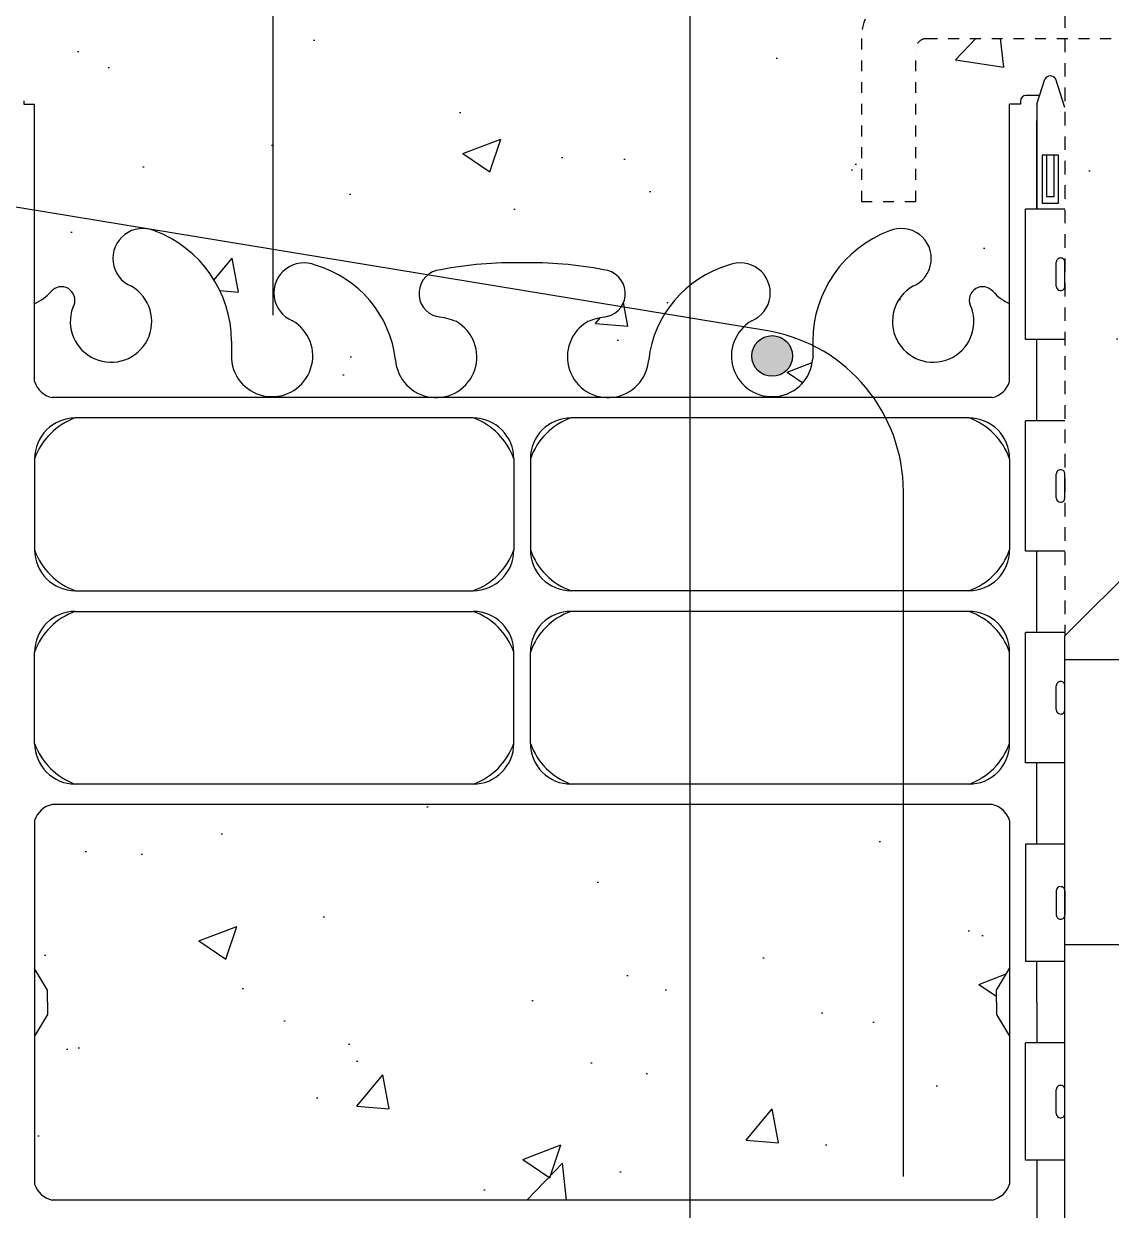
# Model space of a CAD drawing. Header units: inches. Extents: x 112.5 to 171.6, y -23.4 to 65.9.
# Drawn here: x 135.53 to 145.55, y 12.82 to 23.75 of the extents above; entities that cross this region are included whole.
import ezdxf

# ---------------------------------------------------------------- set-up
doc = ezdxf.new("R2010")
doc.units = ezdxf.units.IN
doc.header["$LTSCALE"] = 0.5
doc.header["$MEASUREMENT"] = 0
doc.linetypes.add('DASHED2', pattern=[0.375, 0.25, -0.125])
doc.linetypes.add('HIDDEN2', pattern=[0.1875, 0.125, -0.0625])
for name, color, linetype in [('HATCH', 12, 'Continuous'), ('LINE15', 9, 'Continuous'), ('line25', 2, 'Continuous'), ('LINE3', 3, 'Continuous'), ('LINE9', 9, 'Continuous'), ('Web_Edge', 9, 'Continuous')]:
    doc.layers.add(name, color=color, linetype=linetype)

msp = doc.modelspace()

# ---------------------------------------------------------------- hatches: boundary and pattern name
at = {"layer": 'HATCH', "linetype": 'Continuous'}
h = msp.add_hatch(dxfattribs=at)
h.set_pattern_fill('AR-CONC', color=256, scale=0.5)
h.set_pattern_definition([(49.99999999999999, (0, 0), (3.586300913003767, -0.3137606749129755), [0.375, -4.125]), (355, (0, 0), (-0.693756668065, 3.760960668500059), [0.3, -3.3]), (100.45144446, (0.298858405, -0.02614672), (2.89254423363556, 3.447199954843147), [0.3187009599999999, -3.505710559999999]), (46.18420000000001, (0, 1), (5.336206653357862, -0.8275964039653827), [0.5625, -6.1875]), (96.63563549, (0.444683725, 0.931033465), (4.673309728371142, 4.870593003872752), [0.47805171, -5.258568799999999]), (351.1841639899999, (0, 1), (4.673309725273866, 4.870593001349951), [0.45, -4.950000005]), (21, (0.5, 0.75), (2.984535260592308, -2.013094453326694), [0.375, -4.125]), (326.0000000000001, (0.5, 0.75), (1.216576659607909, 3.625750225234265), [0.3, -3.3]), (71.45144474, (0.74871127, 0.58224213), (4.201111883649856, 1.612655764031769), [0.31870095, -3.50571056]), (37.50000000000001, (0, 0), (0.06079927658645334, 1.664469269156557), [0, -3.26, 0, -3.35, 0, -3.3125]), (7.499999999999999, (0, 0), (1.315347687210743, 1.972058559411801), [0, -1.91, 0, -3.185, 0, -1.2625]), (327.5, (-1.115, 0), (2.669112180862045, -0.1127743586718988), [0, -1.25, 0, -3.9, 0, -5.175]), (317.5, (-1.615, 0), (2.915930846711931, 0.5005249116615886), [0, -1.625, 0, -2.59, 0, -3.675])])
h.paths.add_polyline_path([(145.1214207367917, 57.25828009773525), (144.8854259676717, 57.2582800977352), (144.8854259676671, 57.1882800977352), (145.0804259676818, 57.1882800977352), (145.0804259676818, 56.6882800977352), (144.7804259676817, 56.6882800977352), (144.7804259676817, 57.1882800977352, -0.231744824776997), (144.422751520655, 57.33931584404508, 0.834348943481251), (144.211257238792, 57.21376001626842), (144.2229674447572, 57.19241412459426, -0.4546159428613818), (143.9531489702044, 56.69586049569624), (144.1870118678065, 56.74289006377941), (142.6062162918197, 56.3899308510796, -0.05497433642746644), (142.2793458332147, 56.35388293475287), (140.8773817565391, 56.36125432741986, -0.7678017647788162), (140.6902699916391, 57.06123769228028, -0.05561716192564654), (140.869568201312, 57.10680827064258, 0.8432432356322678), (140.8352517259414, 57.53912955369184, 0.04754436165066442), (140.1214248506743, 57.6038851877686, 0.001137159543214405), (140.1042428444001, 57.60392426518395), (140.1042428444001, 58.02819850870237), (145.1214207367917, 58.02819850870237)])
h.paths.add_polyline_path([(144.8854259676935, 57.59540324951811), (144.8854259676962, 57.63712930944226), (144.9754259676968, 57.63712930943538, -0.01792190260217172), (144.9420926343408, 57.62398235812952, 0.02351081453967414), (144.9205606861746, 57.61457369025941, -0.3458470847322642), (144.9746840518938, 57.60178703829924, -0.3735837265969425), (144.9661532049188, 57.27406787888533, -1), (144.899756732468, 57.33482566395125, 0.3730148297713313), (144.9054194025827, 57.54431906532059, -0.5037776998805583), (144.9203127616068, 57.61510869802526, 0.04013188813906167)], flags=16)
h.paths.add_polyline_path([(140.1042428444001, 57.60392426518395), (140.1042428444001, 58.02819850870237), (138.9845742861413, 58.02819850870237), (138.4550841035108, 57.49870832607179, -0.2447230782180458), (138.9914966253716, 56.70849730600269, 1.661382059457345), (139.5525797097094, 57.06123769228028, 0.05561716192564539), (139.3732815000365, 57.10680827064258, -0.8432432356324888), (139.4075979754072, 57.53912955369186, -0.04640469321336556)])
h.paths.add_polyline_path([(139.5529679448094, 56.73625432741986, -1), (139.1779679448094, 56.73625432741986, -1)], flags=16)
h.paths.add_polyline_path([(137.9845742861413, 58.02819850870237), (137.9845742861413, 59.02819850870237), (136.9845742861413, 58.02819850870237), (135.1214207367912, 58.02819850870237), (135.1214207367912, 57.73444100189054, 0.08841615068720518), (135.2674237336518, 57.63712930943538), (135.3574237336523, 57.63712930944226), (135.357423733655, 57.59540324951811, -0.2490694201798183), (135.4674237336711, 57.38828009774866), (135.4674237336747, 57.32078009773856, -0.4142135623889389), (135.4049237336747, 57.2582800977352), (135.3574237336769, 57.2582800977352), (135.3574237336814, 57.1882800977352), (135.4624237336669, 57.1882800977352, 0.2317357955359701), (135.82008825379, 57.33930442955095, -0.8344002606332611), (136.0315924625565, 57.21376001626842), (136.0198822565913, 57.19241412459426, 2.155403933975797), (136.5585301106967, 57.38683188147422, -1), (136.7721194080968, 57.89793408516295, -0.3112229933496695), (137.4810938240769, 56.88193994126485), (137.4805839330059, 56.71695211847378, 1.661382059455108), (138.0416670173435, 57.06969250475245, -0.01067247357724902), (138.030858585487, 57.074482808048), (137.9845742861413, 57.02819850870237), (137.9845742861413, 57.10196712024889, -0.5064615816704426), (137.9845742861413, 57.5485200929581)])
h.paths.add_polyline_path([(140.1042428444001, 54.9226772607179), (137.9635038681338, 54.92267726071785, 0.05497433642746692), (137.6366334095288, 54.88662934439112), (136.0558378335421, 54.53367013169132, 0.1744501189768916), (135.6484047895621, 54.23786304668526, -0.16867203976069), (135.462423733666, 54.08828009773552), (135.3574237336814, 54.08828009773552), (135.3574237336769, 54.01828009773552), (135.4049237336747, 54.01828009773553, -0.4142135623889344), (135.4674237336747, 53.95578009773216), (135.4674237336711, 53.88828009772206, -0.2490694201798178), (135.357423733655, 53.68115694595261), (135.3574237336523, 53.63943088602846), (135.2674237336518, 53.63943088603534, 0.08841615068716407), (135.1214207367913, 53.54211919358023), (135.1214207367914, 47.92676281020042, 0.08841615068710791), (135.2674237336517, 47.82945111774538), (135.3574237336523, 47.82945111775226), (135.357423733655, 47.78772505782811, -0.2490694201798173), (135.4674237336711, 47.58060190605866), (135.4674237336747, 47.51310190604856, -0.4142135623889365), (135.4049237336747, 47.45060190604519), (135.3574237336769, 47.4506019060452), (135.3574237336814, 47.3806019060452), (135.462423733666, 47.3806019060452, -0.1686720397605262), (135.648404789562, 47.23101895709564, 0.1744501189769593), (136.0558378335421, 46.9352118720894), (137.6366334095288, 46.58225265938961, 0.05497433642746768), (137.9635038681338, 46.54620474306287), (140.1042428444001, 46.54620474306282)])
h.paths.add_polyline_path([(145.1214207367916, 53.5421270805428, 0.08841040745024993), (144.9754259676968, 53.63943088603534), (144.8854259676962, 53.63943088602846), (144.8854259676935, 53.68115694595261, -0.2490694201798181), (144.7754259676774, 53.88828009772206), (144.7754259676738, 53.95578009773216, -0.4142135623888804), (144.8379259676738, 54.01828009773553), (144.8854259676717, 54.01828009773553), (144.8854259676671, 54.08828009773552), (144.7804259676825, 54.08828009773552, -0.1686720397607656), (144.5944449117864, 54.23786304668536, 0.1744501189768532), (144.1870118678064, 54.53367013169132), (142.6062162918197, 54.88662934439112, 0.05497433642746693), (142.2793458332147, 54.92267726071785), (140.1042428444001, 54.9226772607179), (140.1042428444001, 46.54620474306282), (140.1214248506743, 46.54620474306282), (142.2793458332147, 46.54620474306287, 0.05497433642746687), (142.6062162918197, 46.58225265938961), (144.1870118678064, 46.9352118720894, 0.1744501189768073), (144.5944449117863, 47.23101895709524, -0.1686720397608633), (144.7804259676824, 47.3806019060452), (144.8854259676671, 47.3806019060452), (144.8854259676717, 47.45060190604519), (144.8379259676738, 47.45060190604519, -0.4142135623888886), (144.7754259676738, 47.51310190604856), (144.7754259676774, 47.58060190605866, -0.2490694201798191), (144.8854259676935, 47.78772505782811), (144.8854259676962, 47.82945111775226), (144.9754259676968, 47.82945111774538, 0.08841040745019517), (145.1214207367915, 47.92675492323784)])
h.paths.add_polyline_path([(137.8293254416345, 45.09832317679325, 0.3733745676624755), (137.4805839330059, 44.75192988530694), (137.4810337403117, 44.60638364557705, -0.3161137694332014), (136.7721194080969, 43.57094791861783, -1), (136.5585301106967, 44.08205012230651, 2.155403933975673), (136.0198822565913, 44.27646787918646), (136.0315924625565, 44.2551219875123, -0.8343745963365923), (135.8200932172762, 44.12957186704185, 0.2317403101388565), (135.4624237336669, 44.28060190604552), (135.3574237336814, 44.28060190604552), (135.3574237336769, 44.21060190604552), (135.4049237336747, 44.21060190604553, -0.4142135623889323), (135.4674237336747, 44.14810190604216), (135.4674237336711, 44.08060190603206, -0.2490694201798192), (135.357423733655, 43.87347875426261), (135.3574237336523, 43.83175269433846), (135.2674237336518, 43.83175269434534, 0.08841615068706739), (135.1214207367914, 43.73444100189036), (135.1214207367914, 41.7344410018903), (135.1214207367914, 39.73444100189022, 0.08841615068704645), (135.2674237336517, 39.63712930943527), (135.3574237336523, 39.63712930944214), (135.357423733655, 39.595403249518, -0.2490694201798172), (135.4674237336711, 39.38828009774855), (135.4674237336747, 39.32078009773845, -0.4142135623889365), (135.4049237336747, 39.25828009773508), (135.3574237336769, 39.25828009773509), (135.3574237336814, 39.18828009773509), (135.4624237336669, 39.18828009773509, 0.2317357953059846), (135.8200882535372, 39.33930442926008, -0.8344002619403942), (136.0315924625565, 39.21376001626831), (136.0198822565913, 39.19241412459415, 2.155403933975173), (136.5585301106968, 39.38683188147405, -1), (136.7721194080972, 39.89793408516266, -0.3112229933495401), (137.4810938240769, 38.88193994126473), (137.4805839330059, 38.71695211847367, 0.373374567662476), (137.8293254416345, 38.37055882698736)])
h.paths.add_polyline_path([(140.1042428444001, 43.86495773859677, -0.04640469321336632), (139.4075979754072, 43.92975245008886, -0.8432432356325935), (139.3732815000367, 44.36207373313817, 0.05561716192563215), (139.5525797097095, 44.4076443115005, 1.661382059457842), (138.9914966253716, 44.76038469777767, -0.3009499255517192), (138.2552563147255, 43.88808729533199, -1), (138.0416670173437, 44.3991894990284, 0.7949104091165008), (137.8293254416345, 45.09832317679325), (137.8293254416345, 38.37055882698736, 0.7949104091167811), (138.0416670173435, 39.06969250475234, -1), (138.255256314726, 39.58079470844847, -0.3009499255517746), (138.9914966253716, 38.7084973060022, 1.661382059454825), (139.5525797097098, 39.06123769228, 0.05561716192583858), (139.3732815000363, 39.1068082706425, -0.843243235628734), (139.4075979754061, 39.53912955369154, -0.04640469321344106), (140.1042428444001, 39.60392426518383)])
h.paths.add_polyline_path([(145.1214207367914, 41.7344410018903), (145.1214207367915, 43.73444888885293, 0.08841040745015341), (144.9754259676968, 43.83175269434534), (144.8854259676962, 43.83175269433846), (144.8854259676935, 43.87347875426261, -0.2490694201798171), (144.7754259676774, 44.08060190603206), (144.7754259676738, 44.14810190604216, -0.4142135623889365), (144.8379259676738, 44.21060190604553), (144.8854259676717, 44.21060190604552), (144.8854259676671, 44.28060190604552), (144.7804259676816, 44.28060190604552, 0.2317357955644494), (144.4227614475272, 44.12957757419377, -0.8344002604714367), (144.211257238792, 44.2551219875123), (144.2229674447572, 44.27646787918646, 2.15540393397643), (143.684319590652, 44.08205012230645, -1), (143.4707302932508, 43.57094791861812, -0.3112229933494161), (142.7617558772716, 44.58694206251585), (142.7622657683426, 44.75192988530694, 1.6613820594557), (142.2011826840052, 44.39918949902819, -1), (141.9875933866231, 43.88808729533197, -0.3009499255517974), (141.2513530759769, 44.76038469777791, 1.661382059457751), (140.6902699916392, 44.40764431150043, 0.05561716192562534), (140.869568201312, 44.36207373313815, -0.8432432356306002), (140.8352517259419, 43.92975245008898, -0.04868417691274823), (140.1042428444001, 43.86511405068379), (140.1042428444001, 39.60376795309681, -0.04868417691270191), (140.8352517259412, 39.53912955369175, -0.8432432356327108), (140.8695682013119, 39.10680827064245, 0.05561716192560345), (140.6902699916391, 39.06123769228016, 1.661382059458657), (141.251353075977, 38.70849730600315, -0.3009499255516672), (141.987593386623, 39.58079470844863, -1), (142.2011826840051, 39.06969250475237, 1.661382059455246), (142.7622657683426, 38.71695211847367), (142.7618159610368, 38.86249835820354, -0.3161137694332046), (143.4707302932516, 39.89793408516277, -1), (143.6843195906516, 39.38683188147398, 2.15540393397488), (144.2229674447572, 39.19241412459415), (144.211257238792, 39.2137600162683, -0.8343745963366241), (144.4227564840723, 39.33931013673876, 0.2317403101388408), (144.7804259676816, 39.18828009773509), (144.8854259676671, 39.18828009773509), (144.8854259676717, 39.25828009773509), (144.8379259676738, 39.25828009773508, -0.4142135623889219), (144.7754259676738, 39.32078009773845), (144.7754259676774, 39.38828009774855, -0.2490694201798135), (144.8854259676935, 39.595403249518), (144.8854259676962, 39.63712930944214), (144.9754259676968, 39.63712930943527, 0.0884104074501347), (145.1214207367914, 39.73443311492765)])
h.paths.add_polyline_path([(141.0648817565391, 38.73625432741974, -1), (140.6898817565391, 38.73625432741974, -1)], flags=16)
h.paths.add_polyline_path([(137.8293254416345, 36.91666392393202, 0.03253752820909848), (137.6366334095287, 36.886629344391), (136.0558378335421, 36.53367013169121, 0.1744501189767775), (135.6484047895622, 36.23786304668541, -0.1686720397609037), (135.4624237336661, 36.08828009773541), (135.3574237336814, 36.08828009773541), (135.3574237336769, 36.01828009773541), (135.4049237336747, 36.01828009773541, -0.4142135623889198), (135.4674237336747, 35.95578009773205), (135.4674237336711, 35.88828009772195, -0.2490694201798245), (135.357423733655, 35.68115694595249), (135.3574237336523, 35.63943088602835), (135.2674237336518, 35.63943088603523, 0.08841615068704808), (135.1214207367914, 35.54211919358028), (135.1214207367914, 33.59992693917865, -0.5205670499998428), (135.3522631244631, 33.59992693917859, -0.5205670500024118), (135.4729306909072, 33.59992693917906, -0.5205670499981297), (135.6565552721702, 33.59992693917852, -0.5205670500013982), (135.7614836302029, 33.59992693917874, -0.5205670500004954), (135.9713401650933, 33.59992693917891, -0.5205670499958774), (136.0972541947319, 33.59992693917809, -0.5205670500003072), (136.2231682243711, 33.59992693917815, -0.5205670500021624), (136.4330249404368, 33.59992693917886, -0.5205670499983678), (136.6428816565016, 33.59992693917832, -0.5205670500010089), (136.7635492229455, 33.59992693917852, -0.5205670500001036), (136.9891451474219, 33.59992693917856, -0.5205670500029406), (137.083580760239, 33.59992693917899, -0.5205670499991399), (137.2724516235226, 33.59992693917873, -0.5205670499999999), (137.5505118176027, 33.59992693917873, -0.5205670499986691), (137.7603685336676, 33.5999269391783, -0.1780156656871084), (137.8293254416345, 33.6478753394259)])
h.paths.add_polyline_path([(140.1042428444001, 36.92267726071779), (137.9635038681338, 36.92267726071773, 0.0223967465078862), (137.8293254416345, 36.91666392393202), (137.8293254416345, 33.6478753394259, -0.3134996564537247), (137.9597323233423, 33.59992693917864, -0.5205670500005835), (138.2063139194254, 33.59992693917887, -0.5205670500006618), (138.3164887406534, 33.59992693917899, -0.5205670499994632), (138.6227884875961, 33.59992693917872, -0.5205670500021436), (138.7277168456289, 33.59992693917908, -0.5205670499942138), (138.8431379488766, 33.59992693917803, -0.5205670500064132), (138.9638055153212, 33.59992693917924, -0.52056704999549), (139.0529946649422, 33.59992693917861, -0.5205670500003056), (139.1684157681906, 33.59992693917867, -0.5205670499996384), (139.3467940674334, 33.59992693917856, -0.520567050001686), (139.4936935875044, 33.59992693917896, -0.520567050000445), (139.6458397519455, 33.59992693917906, -0.5205670499973201), (139.8032321984065, 33.5999269391784, -0.5205670500019328), (139.9029142744189, 33.5999269391787, -0.5205670499987828), (140.0812923924866, 33.59992693917836, -0.06366063212874838), (140.1042428444001, 33.62516230136303)])
h.paths.add_polyline_path([(145.1214207367914, 35.54212708054284, 0.08841040745013386), (144.9754259676968, 35.63943088603523), (144.8854259676962, 35.63943088602835), (144.8854259676935, 35.68115694595249, -0.2490694201798132), (144.7754259676774, 35.88828009772195), (144.7754259676738, 35.95578009773205, -0.4142135623888782), (144.8379259676738, 36.01828009773541), (144.8854259676717, 36.01828009773541), (144.8854259676671, 36.08828009773541), (144.7804259676824, 36.08828009773541, -0.1686720397614548), (144.5944449117858, 36.23786304668604, 0.1744501189765066), (144.1870118678064, 36.5336701316912), (142.6062162918197, 36.886629344391, 0.05497433642746752), (142.2793458332147, 36.92267726071773), (140.1042428444001, 36.92267726071779), (140.1042428444001, 33.62516230136303, -0.442250404228859), (140.3016418537681, 33.599926939179, -0.5205670499985258), (140.4957593614218, 33.59992693917855, -0.5205670500006964), (140.7003696142918, 33.59992693917907, -0.5205670499986317), (140.800051509129, 33.64203499509132, -0.5205670500015492), (140.9312120019637, 33.64203499509164, -0.520567049993413), (141.0204009704096, 33.64203499509084, -0.4392635881371952), (141.1214207367915, 33.64203499509139, -0.520567049999625), (141.3522631244631, 33.64203499509125, -0.5205670499976621), (141.4729306909067, 33.64203499509081, -0.520567050000912), (141.6565552721702, 33.64203499509108, -0.5205670500002296), (141.7614836302028, 33.64203499509111, -0.5205670500004062), (141.9713401650932, 33.64203499509125, -0.5205670500001113), (142.0972541947323, 33.64203499509127, -0.5205670499999264), (142.2231682243714, 33.64203499509125, -0.5205670500005042), (142.4330249404368, 33.64203499509142, -0.5205670499988181), (142.6428816565017, 33.64203499509103, -0.520567050002248), (142.7635492229457, 33.64203499509146, -0.5205670499999723), (142.9891451474221, 33.64203499509145, -0.5205670499953947), (143.0835807602384, 33.64203499509076, -0.5205670500011843), (143.2724516235224, 33.64203499509112, -0.5205670500004244), (143.5505118176027, 33.6420349950913, -0.5205670499998003), (143.7603685336678, 33.64203499509124, -0.5205670500004872), (143.9597323233425, 33.64203499509139, -0.5205670499985174), (144.206313919425, 33.64203499509081, -0.5205670500065332), (144.3164887406537, 33.64203499509195, -0.5205670499978919), (144.6227884875958, 33.64203499509092, -0.5205670499997043), (144.7277168456284, 33.64203499509088, -0.5205670500017636), (144.843137948877, 33.6420349950912, -0.5205670499996528), (144.9638055153207, 33.64203499509114, -0.5205670500049439), (145.0529946649426, 33.64203499509183, -0.2855581962695071), (145.1214207367914, 33.6712575356436)])
h.paths.add_polyline_path([(145.1214207367914, 32.60944100189009), (145.1214207367914, 33.67125753564361, 0.2855581962718153), (145.0529946649425, 33.64203499509079, 0.5205670500107283), (144.96380551532, 33.64203499509208, 0.5205670499914395), (144.8431379488774, 33.64203499509065, 0.5205670500031496), (144.7277168456286, 33.64203499509123, 0.5205670500050397), (144.6227884875954, 33.64203499509206, 0.5205670499962801), (144.3164887406539, 33.64203499509168, 0.5205670500101041), (144.2063139194247, 33.64203499509116, 0.5205670499980518), (143.9597323233423, 33.64203499509124, 0.5205670499985566), (143.7603685336682, 33.64203499509078, 0.5205670500012882), (143.5505118176027, 33.64203499509119, 0.5205670500002724), (143.2724516235225, 33.64203499509132, 0.5205670500014512), (143.0835807602384, 33.6420349950908, 0.5205670499986726), (142.9891451474217, 33.64203499509155, 0.5205670499977453), (142.7635492229459, 33.64203499509117, 0.5205670500060421), (142.6428816565013, 33.64203499509148, 0.520567049997822), (142.4330249404367, 33.64203499509115, 0.5205670499988515), (142.2231682243717, 33.6420349950908, 0.5205670500043544), (142.097254194732, 33.64203499509161, 0.5205670499976057), (141.9713401650932, 33.64203499509116, 0.5205670499997349), (141.761483630203, 33.64203499509079, 0.5205670500047703), (141.6565552721698, 33.64203499509152, 0.520567049998821), (141.4729306909068, 33.64203499509065, 0.5205670500017179), (141.3522631244628, 33.64203499509181, 0.5205670499982422), (141.1214207367915, 33.64203499509117, 0.4392635881353033), (141.0204009704099, 33.64203499509048, 0.5205670500022472), (140.9312120019631, 33.6420349950925, 0.5205670499992407), (140.8000515091288, 33.64203499509138, 0.5205670499969984), (140.7003696142918, 33.59992693917917, 0.5205670499997069), (140.495759361422, 33.59992693917833, 0.5205670499997226), (140.301641853768, 33.59992693917843, 0.5205670500008132), (140.0812923924868, 33.59992693917872, 0.5205670499975552), (139.9029142744193, 33.59992693917812, 0.5205670500078596), (139.8032321984062, 33.59992693917925, 0.5205670499949963), (139.6458397519457, 33.59992693917883, 0.5205670500013881), (139.4936935875045, 33.59992693917891, 0.5205670500010756), (139.3467940674336, 33.59992693917854, 0.5205670500000112), (139.1684157681907, 33.59992693917857, 0.5205670500016257), (139.0529946649421, 33.59992693917884, 0.5205670499914117), (138.9638055153215, 33.59992693917883, 0.520567050006988), (138.8431379488768, 33.59992693917895, 0.5205670499934875), (138.7277168456292, 33.59992693917861, 0.520567050007091), (138.6227884875958, 33.59992693917891, 0.5205670499986407), (138.3164887406535, 33.59992693917893, 0.5205670500003043), (138.2063139194255, 33.59992693917872, 0.520567050000918), (137.9597323233423, 33.59992693917864, 0.3134996564537739), (137.8293254416345, 33.64787533942589), (137.8293254416345, 28.55221807984847, 0.02239674650788233), (137.9635038681338, 28.54620474306276), (140.1214248506743, 28.5462047430627), (142.2793458332147, 28.54620474306276, 0.05497433642746693), (142.6062162918197, 28.58225265938949), (144.1870118678064, 28.93521187208928, 0.1744501189770518), (144.5944449117867, 29.23101895709572, -0.1686720397603792), (144.7804259676825, 29.38060190604509), (144.8854259676671, 29.38060190604509), (144.8854259676717, 29.45060190604508), (144.8379259676738, 29.45060190604508, -0.414213562388899), (144.7754259676738, 29.51310190604845), (144.7754259676774, 29.58060190605855, -0.2490694201798182), (144.8854259676935, 29.787725057828), (144.8854259676962, 29.82945111775214), (144.9754259676968, 29.82945111774526, 0.08841040745013398), (145.1214207367914, 29.92675492323765)])
h.paths.add_polyline_path([(137.8293254416345, 33.6478753394259, 0.1780156656871166), (137.7603685336677, 33.59992693917813, 0.5205670499988309), (137.5505118176028, 33.59992693917861, 0.5205670500006899), (137.2724516235225, 33.59992693917874, 0.5205670499979407), (137.0835807602391, 33.5999269391788, 0.5205670500053704), (136.9891451474218, 33.59992693917891, 0.5205670499993855), (136.7635492229456, 33.5999269391787, 0.520567050002739), (136.6428816565014, 33.59992693917921, 0.5205670499958593), (136.4330249404372, 33.59992693917827, 0.5205670500029247), (136.2231682243713, 33.59992693917879, 0.5205670500023687), (136.0972541947318, 33.59992693917926, 0.5205670499927338), (135.9713401650937, 33.59992693917833, 0.5205670500012053), (135.7614836302032, 33.5999269391784, 0.5205670500093671), (135.6565552721695, 33.59992693917974, 0.5205670499937441), (135.4729306909074, 33.59992693917874, 0.5205670500048034), (135.352263124463, 33.59992693917884, 0.5205670499994901), (135.1214207367914, 33.59992693917865), (135.1214207367914, 29.92676281020021, 0.08841615068704645), (135.2674237336517, 29.82945111774526), (135.3574237336523, 29.82945111775214), (135.357423733655, 29.787725057828, -0.2490694201798145), (135.4674237336711, 29.58060190605855), (135.4674237336747, 29.51310190604845, -0.4142135623889365), (135.4049237336747, 29.45060190604508), (135.3574237336769, 29.45060190604508), (135.3574237336814, 29.38060190604509), (135.4624237336661, 29.38060190604509, -0.1686720397639657), (135.6484047895647, 29.23101895709155, 0.1744501189753072), (136.0558378335421, 28.93521187208928), (137.6366334095288, 28.58225265938949, 0.03253752820909674), (137.8293254416345, 28.55221807984848)])
h.paths.add_polyline_path([(137.8293254416345, 27.09832317679314, 0.3733745676624753), (137.4805839330059, 26.75192988530682), (137.4810337403117, 26.60638364557688, -0.3161137694331541), (136.772119408097, 25.57094791861777, -1), (136.5585301106972, 26.08205012230669, 2.15540393397358), (136.0198822565913, 26.27646787918634), (136.0315924625565, 26.25512198751219, -0.8343745963365462), (135.8200932172762, 26.12957186704174, 0.231740310138857), (135.4624237336669, 26.2806019060454), (135.3574237336814, 26.28060190604541), (135.3574237336769, 26.21060190604541), (135.4049237336747, 26.21060190604541, -0.414213562388899), (135.4674237336747, 26.14810190604204), (135.4674237336711, 26.08060190603194, -0.2490694201798141), (135.357423733655, 25.8734787542625), (135.3574237336523, 25.83175269433834), (135.2674237336518, 25.83175269434523, 0.08841615068704808), (135.1214207367914, 25.73444100189027), (135.1214207367914, 23.7344410018903), (135.1214207367914, 22.97505231989737), (135.2003086161892, 23.21697515005111, -0.7257365567850741), (135.3064171168285, 23.23570788534397), (135.3553301603067, 23.08570788534386), (135.4814171168282, 23.08570788534395, -0.4142135623733448), (135.5314171168283, 23.03570788534395), (135.5314171168284, 23.00570788534387), (135.6314171168283, 23.00570788534392), (135.6314187951272, 22.0293053836707), (136.6592973513415, 21.86005849885018, -0.02738957254440524), (136.6892159222679, 21.85513221169597), (137.8293254416345, 21.66740576936438)])
h.paths.add_polyline_path([(141.6674190375555, 26.04617756014534, -0.2085134546882652), (141.251353075977, 26.76038469777722, 1.661382059456443), (140.6902699916384, 26.40764431150061, 0.05561716192568123), (140.8695682013114, 26.3620737331382, -0.843243235636265), (140.8352517259405, 25.9297524500886, -0.04754436165064248), (140.1214248506737, 25.864996816012, -0.04754436165063641), (139.4075979754071, 25.92975245008877, -0.8432432356322118), (139.3732815000365, 26.36207373313803, 0.05561716192559845), (139.5525797097092, 26.40764431150021, 1.661382059446302), (138.9914966253722, 26.7603846977829, -0.3009499255531962), (138.2552563147253, 25.88808729533179, -1), (138.0416670173433, 26.39918949902802, 0.794910409117087), (137.8293254416345, 27.09832317679314), (137.8293254416345, 21.66740576936439), (139.252665038971, 21.43304365388439, -0.1491697539706988), (139.3715985975061, 21.48146320231793, -0.04993240552124677), (140.1214207367662, 21.54588358828924, -0.04993240552137328), (140.8712428760281, 21.48146320231756, -0.5697745947913395), (141.034018814214, 21.13973217715355), (141.4344051374697, 21.07380596677969, -0.08568689649869154), (141.6674190375555, 21.33744414363951)])
h.paths.add_polyline_path([(143.7464207367919, 24.10944100189036), (145.1214207367914, 24.10944100189037), (145.1214207367914, 25.73444888885285, 0.08841040745013302), (144.9754259676968, 25.83175269434523), (144.8854259676962, 25.83175269433835), (144.8854259676935, 25.8734787542625, -0.2490694201798142), (144.7754259676774, 26.08060190603194), (144.7754259676738, 26.14810190604204, -0.4142135623889365), (144.8379259676738, 26.21060190604541), (144.8854259676717, 26.2106019060454), (144.8854259676671, 26.2806019060454), (144.7804259676816, 26.2806019060454, 0.231735794867998), (144.4227614482929, 26.12957757507418, -0.8344002644299114), (144.211257238792, 26.25512198751219), (144.2229674447572, 26.27646787918635, 0.2356648398152875), (144.1871150548206, 26.60944100189025), (143.7464207367919, 26.60944100189025, -0.08672050347123042), (143.5768442557261, 26.63907538126163, 0.4572840597588014), (143.684319590652, 26.08205012230633, -1), (143.4707302932532, 25.57094791861713, -0.311222993350031), (142.7617558772716, 26.5869420625157), (142.7622657683426, 26.75192988530682, 1.66138205945295), (142.2011826840044, 26.39918949902843, -1), (141.9875933866242, 25.88808729533153, -0.08697839327725226), (141.6674190375555, 26.04617756014534), (141.6674190375555, 21.33744414363952, -0.09803726214774625), (142.0235845367099, 21.52312835707436, -1), (142.2371738340923, 21.01202615337829, 0.06399404901242041), (142.1610811528991, 20.95415403791936), (142.4041166906393, 20.91413665705803, -0.06948418126676975), (142.7978734308556, 20.78337262310032), (142.7978071111239, 20.80483200682937, -0.3161137694330635), (143.5067214433382, 21.84026773378838, -1), (143.7203107407372, 21.32916553009895, 2.15540393396858), (144.2589585948443, 21.13474777321997), (144.2472483888791, 21.15609366489399, -0.8343745963369881), (144.4587476341594, 21.28164378536455, 0.108939815690826), (144.6114243567565, 21.16845117614886), (144.6114243567545, 23.00570788534392), (144.7114243567546, 23.00570788534387), (144.7114243567546, 23.03570788534395, -0.4142135623733189), (144.7614243567546, 23.08570788534394), (144.8875113132762, 23.08570788534385), (144.9303158561138, 23.21697515004624, -0.7257365568512691), (145.0364243567561, 23.23570788533963), (145.1214207367914, 22.97505231989737), (145.1214207367914, 23.60944100189041), (143.8464207367919, 23.60944100189042, 0.4142135623730978), (143.7464207367919, 23.50944100189045), (143.7464207367919, 22.10944100189025), (143.2464207367914, 22.1094410018903), (143.2464207367919, 23.60944100189051, -0.4142135623730074)])
h.paths.add_polyline_path([(139.516580331808, 21.00357134090529, 0.05561716192597808), (139.3372821221341, 21.04914191926806, -0.6165232501479585), (139.252665038971, 21.43304365388439), (137.8293254416345, 21.66740576936439), (137.8354939458092, 21.26757725522918, -0.5355214610651015), (138.2192569368201, 21.52312835707509, -0.3009499255525502), (138.9554972474685, 20.65083095462793, 1.661382059449909)])
h.paths.add_polyline_path([(141.2873442260644, 20.65083095463211, -0.1095602174412272), (141.4344051374697, 21.0738059667797), (141.0340188142141, 21.13973217715355, -0.1847188741665833), (140.9055593514029, 21.04914191926881, 0.05561716192713285), (140.7262611417252, 21.00357134090543, 1.661382059463259)])
h.paths.add_polyline_path([(142.7982569184297, 20.6592857670995), (142.7978734308556, 20.78337262310032, 0.06948418126685624), (142.4041166906388, 20.91413665705812), (142.1610811528991, 20.95415403791936, 1.443877072178053)])
h.paths.add_polyline_path([(136.6592973513417, 21.86005849885015), (135.6314187951272, 22.0293053836707), (135.6314202748124, 21.16845259002756, 0.1089334969714593), (135.7840888757933, 21.28163807806916, -0.8344002611169242), (135.9955930846533, 21.15609366489399), (135.9838828786881, 21.13474777321998, 2.155403933981662), (136.5225307327923, 21.32916553010042, -0.8657108306802885)])
h.paths.add_polyline_path([(138.2192569368202, 21.52312835707504, -0.3009499255526319), (138.9554972474685, 20.65083095462744, 0.3926768993805261), (139.3294685669062, 20.30358797604555), (137.8185558745404, 20.31204278851766, -0.3926768993804828), (137.4445845551027, 20.6592857670995), (137.4450944461738, 20.82427358989048, 0.3112229933493444), (136.7361200301948, 21.84026773378813, 0.04450018129124067), (136.689215922209, 21.85513221170566), (136.6592973513415, 21.86005849885018, -0.02738957254431964), (136.6892159222677, 21.85513221169599), (137.8293254416345, 21.66740576936439), (137.8356257620643, 21.2590332231705, -0.5454882056348648)])
h.paths.add_polyline_path([(141.6674190375555, 16.55635439443697), (135.7925760064414, 16.55635439443697, 0.2681558504666305), (135.6314210990113, 16.40821732226832), (135.6314210990113, 15.04678436489596), (135.7514171168141, 14.84679100189035), (135.7514171168141, 14.73444100189008), (135.7514171168141, 14.62209100189026), (135.6314210990113, 14.42209763888466), (135.6314210990113, 13.06066468151226, 0.2681558504665981), (135.7925760064414, 12.91252760934361), (141.6674190375555, 12.91252760934361)])
h.paths.add_polyline_path([(141.6674190375555, 16.55635439443696), (141.6674190375555, 12.91252760934361), (144.4502736949057, 12.91252760934361, 0.2681384484784901), (144.6114243567568, 13.06065112545825), (144.611424356757, 14.42209100190937), (144.4914243567687, 14.62209100189071), (144.4914243567687, 14.73444100189099), (144.4914243567687, 14.84679100189081), (144.6114243567571, 15.0467910018723), (144.6114243567573, 16.40823087832087, 0.2681384484803265), (144.4502736949057, 16.55635439443697)])
h.paths.add_polyline_path([(141.6674190375555, 8.13143786014109, -0.197097440074505), (141.2873442260637, 8.818051049156296, 1.66138205944406), (140.7262611417253, 8.465310662874963, 0.0556171619262187), (140.9055593514, 8.419740084512107, -0.8432432356491597), (140.8712428760223, 7.987418801461928, -0.04993240552094638), (140.1214207367667, 7.922998415491364, -0.04993240552143121), (139.3715985975039, 7.987418801463079, -0.8432432356298095), (139.33728212213, 8.419740084511872, 0.05561716192693403), (139.516580331807, 8.465310662875112, 1.661382059443019), (138.955497247469, 8.818051049157376, -0.3009499255535501), (138.2192569368211, 7.945753646705668, -1), (138.0056676394402, 8.456855850402405, 1.661382059455451), (137.4445845551027, 8.809596236681102), (137.4450343624085, 8.664049996951213, -0.3161137694322136), (136.7361200301972, 7.628614269993484, -1), (136.5225307327951, 8.139716473681624, 2.15540393396903), (135.9838828786881, 8.3341342305606), (135.9955930846533, 8.312788338886612, -0.8343745963371402), (135.784093839373, 8.187238218416049, 0.1089377873102202), (135.6314203466276, 8.300429381600438), (135.6314171168283, 6.463174118436655), (135.5314171168284, 6.463174118436712), (135.5314171168283, 6.433174118436632, -0.4142135623733189), (135.4814171168282, 6.383174118436635), (135.3553301603067, 6.383174118436727), (135.3125256174691, 6.251906853734347, -0.725736556851395), (135.2064171168267, 6.233174118440964), (135.1214207367914, 6.493829683883142), (135.1214207367914, 5.734441001890296), (138.9937330173435, 5.734441001890296), (139.9937330173435, 6.73444100189031), (139.9937330173435, 5.734441001890303), (139.9937330173435, 4.734441001890303), (140.9937330173435, 5.734441001890303), (141.6674190375555, 5.734441001890303)])
h.paths.add_polyline_path([(144.6114243567568, 8.300430827631892, 0.108935479223875), (144.4587525989133, 8.187243927061893, -0.8344002671880575), (144.2472483888791, 8.312788338886612), (144.2589585948443, 8.3341342305606, 2.155403933974662), (143.7203107407386, 8.139716473680807, -1), (143.5067214433447, 7.628614269989754, -0.3112229933512484), (142.7977470273586, 8.644608413890047), (142.7982569184297, 8.80959623668111, 1.661382059449155), (142.2371738340903, 8.456855850403201, -1), (142.0235845367055, 7.945753646707516, -0.09803726214663823), (141.6674190375555, 8.131437860141084), (141.6674190375555, 5.734441001890303), (145.1214207367914, 5.73444100189031), (145.1214207367914, 6.493829683883156), (145.0425328573936, 6.251906853729309, -0.7257365567840784), (144.9364243567543, 6.233174118436629), (144.8875113132762, 6.383174118436735), (144.7614243567546, 6.383174118436628, -0.414213562373376), (144.7114243567546, 6.433174118436632), (144.7114243567544, 6.463174118436712), (144.6114243567545, 6.463174118436662)])
at = {"layer": 'HATCH'}
h = msp.add_hatch(dxfattribs=at)
h.set_pattern_fill('INSUL', color=256, scale=7, style=0)
h.set_pattern_definition([(0, (25.23172057118137, -8.359081475926814), (0, 2.625), []), (0, (25.23172057118137, -7.484081475926814), (0, 2.625), [0.875, -0.875]), (0, (25.23172057118137, -6.609081475926814), (0, 2.625), [0.875, -0.875])])
h.paths.add_polyline_path([(147.7464207367914, 41.7344410018903), (147.3089207367914, 41.7344410018903), (147.3089207367914, 41.2344410018903), (145.8089207367914, 41.2344410018903), (145.8089207367914, 41.7344410018903), (145.1214207367914, 41.7344410018903), (145.1214207367914, 31.48444100189006), (147.7464207367914, 28.85944100189019), (147.7464207367914, 29.9844410018903)])
h.paths.add_polyline_path([(147.7464207367914, 20.7344410018903), (145.1214207367912, 18.10944100189015), (145.1214207367914, 5.734441001890303), (147.7464207367914, 5.734441001890303)])
h = msp.add_hatch(dxfattribs=at)
h.set_pattern_fill('AR-CONC', color=256, scale=0.5, style=0)
h.set_pattern_definition([(49.99999999999999, (11.69737617636912, -129.9048036742911), (3.586300913003767, -0.3137606749129755), [0.375, -4.125]), (355, (11.69737617636912, -129.9048036742911), (-0.693756668065, 3.760960668500059), [0.3, -3.3]), (100.4514, (11.99623457636909, -129.9309503742911), (2.892546908570108, 3.447197710304768), [0.3187009499999996, -3.505710559999997]), (46.18420000000001, (11.69737617636912, -128.9048036742911), (5.336205243128222, -0.8275950716450904), [0.5625, -6.1875]), (96.63559999999998, (12.14205990136912, -128.9737702092911), (4.673313527743517, 4.870589354502209), [0.4780514399999996, -5.258564999999993]), (351.1842, (11.69737617636912, -128.9048036742911), (4.673309725668136, 4.870593004626623), [0.45, -4.95]), (21, (12.19737617636912, -129.1548036742911), (2.984535260592308, -2.013094453326694), [0.375, -4.125]), (326.0000000000001, (12.19737617636912, -129.1548036742911), (1.216576659607909, 3.625750225234265), [0.3, -3.3]), (71.4514, (12.44608734136915, -129.3225617042911), (4.20111314290745, 1.612652483549762), [0.31870095, -3.50571056]), (37.50000000000001, (11.69737617636912, -129.9048036742911), (0.06079927658645334, 1.664469269156557), [0, -3.26, 0, -3.35, 0, -3.3125]), (7.499999999999999, (11.69737617636912, -129.9048036742911), (1.315347687210743, 1.972058559411801), [0, -1.91, 0, -3.185, 0, -1.2625]), (327.5, (10.58237617636911, -129.9048036742911), (2.669112180862045, -0.112774358671899), [0, -1.25, 0, -3.9, 0, -5.175]), (317.5, (10.08237617636911, -129.9048036742911), (2.915930846711931, 0.5005249116615882), [0, -1.625, 0, -2.59, 0, -3.675])])
h.paths.add_polyline_path([(147.7464207367914, 27.4219410018903), (145.1214207367912, 27.4219410018903), (145.1214207367912, 23.29694100189033), (147.7464207367914, 23.29694100189033)])
h.paths.add_polyline_path([(147.7464207367914, 21.8594410018903), (147.7464207367914, 22.7969410018903), (145.1214207367912, 22.79694100189033), (145.1214207367912, 19.23444100189027)])
h.paths.add_polyline_path([(145.1214207367914, 31.48444100189033), (145.1214207367914, 27.92194100189025), (147.7464207367914, 27.92194100189027), (147.7464207367914, 28.85944100189025)])
at = {"layer": 'LINE3'}
msp.add_hatch(color=256, dxfattribs=at).paths.add_polyline_path([(142.236785598992, 20.68704278851766, 1), (142.611785598992, 20.68704278851766, 1)])

# ---------------------------------------------------------------- linework, layer by layer
at = {"layer": 'LINE15', "linetype": 'HIDDEN2'}
msp.add_lwpolyline([(149.2464207367914, 24.10944100189036), (143.7464207367919, 24.10944100189036, 0.4142135623730284), (143.2464207367919, 23.60944100189047), (143.2464207367914, 22.1094410018903), (143.7464207367919, 22.10944100189025), (143.7464207367919, 23.50944100189039, -0.414213562373095), (143.8464207367918, 23.60944100189042), (149.2464207367914, 23.60944100189037)], format="xyb", dxfattribs=at)
at = {"layer": 'line25'}
for p, q in [((145.1214207367914, 22.03944100188406), (144.7564681425495, 22.03944100188406)), ((144.7564681425495, 20.83944100188407), (144.7564681425495, 22.03944100188411)), ((145.1214207367914, 20.83944100188407), (144.7564681425495, 20.83944100188401)), ((147.7464207367914, 20.7344410018903), (145.1214207367914, 18.1094410018903)), ((145.1214207367914, 20.08944100188407), (144.7564681425495, 20.08944100188407)), ((144.7564681425495, 18.88944100188408), (144.7564681425495, 20.08944100188413)), ((145.1214207367914, 18.88944100188408), (144.7564681425495, 18.88944100188402)), ((145.1214207367914, 18.13944100188402), (144.7564681425495, 18.13944100188402)), ((144.7564681425495, 16.93944100188403), (144.7564681425495, 18.13944100188408)), ((145.1214207367914, 5.734441001890303), (145.1214207367914, 18.1094410018903)), ((145.1214207367914, 16.93944100188403), (144.7564681425495, 16.93944100188398)), ((145.1214207367914, 16.18944100188403), (144.7564681425495, 16.18944100188409)), ((144.7564681425495, 16.18944100188403), (144.7564681425495, 15.10944100188399)), ((145.1214207367914, 15.10944100188405), (144.7564681425495, 15.10944100188405)), ((145.1214207367914, 14.35944100188405), (144.7564681425495, 14.35944100188405)), ((144.7564681425495, 13.27944100188407), (144.7564681425495, 14.35944100188411)), ((145.1214207367914, 13.27944100188407), (144.7564681425495, 13.27944100188401))]:
    msp.add_line(p, q, dxfattribs=at)
at = {"layer": 'LINE3'}
for p, q in [((137.8293254416345, 21.06357816247896), (137.8293254416345, 51.35632129105551)), ((141.6674190375555, 32.15399636481855), (141.6674190375555, 5.734441001890303)), ((142.4041166906386, 20.91413665705815), (130.8811171080148, 22.81147343031478)), ((143.6327852606821, 13.12905168225824), (143.6327852606821, 19.43888099951342))]:
    msp.add_line(p, q, dxfattribs=at)
msp.add_circle((142.424285598992, 20.68704278851766), 0.1875, dxfattribs=at)
msp.add_arc((142.1327852606823, 19.43888099951361), 1.499999999999773, 359.9999999999927, 79.57853458062623, dxfattribs=at)
at = {"layer": 'LINE9', "linetype": 'DASHED2'}
msp.add_line((145.1214207367914, 32.60944100189009), (145.1214207367914, 18.1094410018903), dxfattribs=at)
at = {"layer": 'LINE9'}
for p, q in [((145.0414171168284, 21.32944100188413), (145.0414171168275, 21.54944100188405)), ((145.0814171168284, 21.58944100188407), (145.0814171168275, 21.58944100188413)), ((145.1214171168284, 21.32944100188419), (145.1214171168284, 21.54944100188405)), ((145.1214207367914, 21.49444100188421), (145.1214171168279, 21.49444100188421)), ((145.1214207367914, 21.3844410018842), (145.1214171168279, 21.3844410018842)), ((145.0814171168284, 21.28944100188417), (145.0814171168284, 21.28944100188411)), ((145.0414171168284, 19.37944100188415), (145.0414171168275, 19.59944100188406)), ((145.0814171168284, 19.63944100188408), (145.0814171168275, 19.63944100188414)), ((145.1214171168284, 19.3794410018842), (145.1214171168284, 19.59944100188406)), ((145.1214207367914, 19.54444100188428), (145.1214171168279, 19.54444100188422)), ((145.1214207367914, 19.43444100188421), (145.1214171168279, 19.43444100188421)), ((145.0814171168284, 19.33944100188418), (145.0814171168284, 19.33944100188413)), ((145.0414171168284, 17.4294410018841), (145.0414171168275, 17.64944100188401)), ((145.0814171168284, 17.68944100188403), (145.0814171168275, 17.68944100188409)), ((145.1214171168284, 17.42944100188416), (145.1214171168284, 17.64944100188401)), ((145.1214207367914, 17.59444100188418), (145.1214171168279, 17.59444100188418)), ((145.0814171168284, 17.38944100188414), (145.0814171168284, 17.38944100188408)), ((145.1214207367914, 17.48444100188416), (145.1214171168279, 17.48444100188416)), ((145.0414171168284, 15.75944100188408), (145.0414171168275, 15.53944100188417)), ((145.0814171168284, 15.79944100188405), (145.0814171168284, 15.79944100188411)), ((145.1214171168284, 15.75944100188403), (145.1214171168284, 15.53944100188417)), ((145.1214207367914, 15.70444100188402), (145.1214171168279, 15.70444100188402)), ((145.1214207367914, 15.59444100188401), (145.1214171168279, 15.59444100188401)), ((145.0814171168284, 15.49944100188415), (145.0814171168275, 15.49944100188409)), ((145.0414171168284, 13.70944100188402), (145.0414171168275, 13.92944100188393)), ((145.0814171168284, 13.96944100188395), (145.0814171168275, 13.96944100188401)), ((145.1214171168284, 13.70944100188407), (145.1214171168284, 13.92944100188393)), ((145.1214207367914, 13.87444100188409), (145.1214171168279, 13.87444100188409)), ((145.0814171168284, 13.66944100188405), (145.0814171168284, 13.669441001884)), ((145.1214207367914, 13.76444100188408), (145.1214171168279, 13.76444100188408))]:
    msp.add_line(p, q, dxfattribs=at)
for centre, start, end in [((145.0814171168275, 21.54944100188411), 90, 180.0000000001009), ((145.0814171168284, 21.54944100188405), 0, 90.00000000007815), ((145.0814171168284, 21.32944100188413), 180, 270), ((145.0814171168284, 21.32944100188413), 269.9999999999479, 8.79359758331033e-11), ((145.0814171168275, 19.59944100188412), 90, 180.0000000001009), ((145.0814171168284, 19.59944100188406), 0, 90.00000000007815), ((145.0814171168284, 19.37944100188415), 180, 270), ((145.0814171168284, 19.37944100188415), 269.9999999999479, 8.79359758331033e-11), ((145.0814171168275, 17.64944100188407), 90, 180.0000000001009), ((145.0814171168284, 17.64944100188401), 0, 90.00000000007815), ((145.0814171168284, 17.4294410018841), 180, 270), ((145.0814171168284, 17.4294410018841), 269.9999999999479, 8.79359758331033e-11), ((145.0814171168284, 15.75944100188408), 90, 180), ((145.0814171168284, 15.75944100188408), 359.9999999999121, 90.00000000005213), ((145.0814171168275, 15.53944100188411), 179.999999999899, 270), ((145.0814171168284, 15.53944100188417), 269.9999999999218, 0), ((145.0814171168275, 13.92944100188399), 90, 180.0000000001009), ((145.0814171168284, 13.92944100188393), 0, 90.00000000007815), ((145.0814171168284, 13.70944100188402), 180, 270), ((145.0814171168284, 13.70944100188402), 269.9999999999479, 8.79359758331033e-11)]:
    msp.add_arc(centre, 0.04, start, end, dxfattribs=at)
at = {"layer": 'Web_Edge'}
for p, q in [((144.8614243567545, 23.00570788534392), (144.9364243567543, 23.23570788534394)), ((145.1214207367914, 22.97505231989737), (145.0364243567547, 23.23570788534394)), ((144.8875113132763, 23.08570788534385), (144.7614243567546, 23.08570788534396)), ((135.5314171168284, 23.03570788534384), (135.5314171168284, 23.03570788534395)), ((135.5314171168284, 23.03570788534384), (135.5314171168284, 23.00570788534387)), ((135.5314171168284, 23.00570788534387), (135.6314171168283, 23.00570788534392)), ((135.6314215067687, 20.45172374611857), (135.6314171168283, 23.00570788534392)), ((144.7114243567544, 23.00570788534387), (144.6114243567545, 23.00570788534392)), ((144.6114243567573, 20.45171149216205), (144.6114243567545, 23.00570788534392)), ((144.7114243567544, 23.03570788534384), (144.7114243567544, 23.03570788534395)), ((144.7114243567546, 23.03570788534395), (144.7114243567546, 23.00570788534387)), ((144.8614243567545, 23.0057078853433), (144.8614243567545, 22.03944100188403)), ((135.9838828786874, 21.13474777321875), (135.9955930846532, 21.15609366489389)), ((144.258958594845, 21.13474777321875), (144.2472483888792, 21.15609366489389)), ((137.4450944461738, 20.82427358989054), (137.4445845551027, 20.65928576709985)), ((142.7977470273586, 20.82427358989054), (142.7982569184297, 20.65928576709985)), ((144.4502736949058, 20.30358797604552), (135.7925760064414, 20.30358797604555)), ((139.6701748506703, 20.11608797604555), (136.0064253445858, 20.11608797604558)), ((144.23642435676, 20.11608797604555), (140.5726748506668, 20.11608797604549)), ((135.6314253445876, 19.74108797604777), (135.6314253445876, 18.90028207140091)), ((140.0451748506726, 19.74108797603921), (140.0451748506721, 18.90028207140742)), ((140.1976748506723, 19.74190399009782), (140.1976748506727, 18.90109808545279)), ((144.6114243567582, 19.74108797602133), (144.6114243567582, 18.90028207137448)), ((136.006425344589, 18.52528207140151), (139.6701748506703, 18.52528207140153)), ((144.2364243567563, 18.52528207140153), (140.5726748506777, 18.52528207140159)), ((136.006425344589, 18.33466048194396), (139.6701748506703, 18.33466048194393)), ((144.2364243567563, 18.33466048194393), (140.5726748506777, 18.33466048194387)), ((135.6314253445876, 17.1188545772977), (135.6314253445876, 17.95966048194455)), ((140.0451748506726, 17.11885457730625), (140.0451748506721, 17.95966048193804)), ((140.1976748506723, 17.11803856324764), (140.1976748506727, 17.95884446789265)), ((144.6114243567582, 17.11885457729935), (144.6114243567582, 17.9596604819462)), ((139.6701748506703, 16.74385457729991), (136.0064253445858, 16.74385457729989)), ((144.23642435676, 16.74385457729991), (140.5726748506668, 16.74385457729997)), ((144.4502736949058, 16.55635439443697), (135.7925760064414, 16.55635439443697)), ((135.6314210990113, 16.40821732226848), (135.6314210990113, 13.06066468151164)), ((144.6114243567573, 16.40823087832109), (144.6114243567568, 13.06065112545826)), ((135.7514171168141, 14.84679100189081), (135.6314171168147, 15.0467910018908)), ((135.7514171168141, 14.84679100189035), (135.6314171168147, 15.04679100189034)), ((144.4914243567687, 14.84679100189035), (144.6114243567682, 15.04679100189034)), ((144.4914243567687, 14.84679100189081), (144.6114243567682, 15.0467910018908)), ((135.7514171168141, 14.73444100189053), (135.7514171168141, 14.84679100189001)), ((135.7514171168141, 14.73444100189008), (135.7514171168141, 14.84679100188956)), ((144.4914243567687, 14.73444100189008), (144.4914243567687, 14.84679100188956)), ((144.4914243567687, 14.73444100189053), (144.4914243567687, 14.84679100189001)), ((135.7514171168141, 14.73444100189099), (135.7514171168141, 14.6220910018915)), ((135.7514171168141, 14.73444100189053), (135.7514171168141, 14.62209100189105)), ((144.4914243567687, 14.73444100189053), (144.4914243567687, 14.62209100189105)), ((144.4914243567687, 14.73444100189099), (144.4914243567687, 14.6220910018915)), ((135.7514171168141, 14.62209100189071), (135.6314171168147, 14.42209100189072)), ((135.7514171168141, 14.62209100189025), (135.6314171168147, 14.42209100189027)), ((144.4914243567687, 14.62209100189025), (144.6114243567682, 14.42209100189027)), ((144.4914243567687, 14.62209100189071), (144.6114243567682, 14.42209100189072)), ((144.4502736949058, 12.91252760934361), (135.7925760064414, 12.91252760934361))]:
    msp.add_line(p, q, dxfattribs=at)
for points in [[(144.8614243567545, 22.03944100188406), (144.8614243567545, 22.85570788534395)], [(144.8614243567545, 20.08944100188407), (144.8614243567545, 20.83944100188404)], [(144.8614243567545, 18.13944100188402), (144.8614243567545, 18.88944100188405)], [(144.8614243567545, 16.18944100188406), (144.8614243567545, 16.93944100188401)], [(144.8614243567545, 14.7344410018903), (144.8614243567545, 15.10944100188405)], [(144.8614243567545, 14.7344410018903), (144.8614243567545, 14.35944100188405)], [(144.8614243567545, 13.27944100188404), (144.8614243567545, 12.52944100188409)]]:
    msp.add_lwpolyline(points, dxfattribs=at)
for points in [[(144.9114243567543, 22.09570788534384), (145.0614243567543, 22.09570788534384), (145.0614243567543, 22.53570788534384), (144.9114243567543, 22.53570788534384)], [(144.9514243567542, 22.15570788534384), (145.0214243567544, 22.15570788534384), (145.0214243567544, 22.53570788534384), (144.9514243567542, 22.53570788534384)]]:
    msp.add_lwpolyline(points, close=True, dxfattribs=at)
for centre, radius, start, end in [((144.9864243567541, 23.20904121867775), 0.0566666666662005, 28.072486935341, 151.9275130644375), ((144.7614243567546, 23.03570788534395), 0.05, 90, 180), ((136.6293253814761, 21.58471663195155), 0.2769683423152065, 67.31997992708027, 247.3199799291134), ((143.6135160920563, 21.58471663195155), 0.2769683423152065, 292.6800200708865, 112.6800200729197), ((136.3535270552352, 20.81792616942801), 1.091585845779813, 0.3331688975579535, 69.4825403378073), ((143.8893144182971, 20.81792616942801), 1.091585845779813, 110.5174596621927, 179.6668311024421), ((138.1124622881244, 21.26757725522918), 0.2769683423152065, 67.31997992708027, 247.3199799291134), ((140.0682434664969, 17.76884755994803), 3.777410353861612, 89.1933802489426, 100.6275482201494), ((140.1745980070355, 17.76884755994803), 3.777410353861612, 79.37245177985066, 90.80661975108346), ((142.130379185408, 21.26757725522918), 0.2769683423152065, 292.6800200708865, 112.6800200729197), ((137.9283865000298, 20.53077550243825), 1.034103379311961, 6.666855068445219, 73.66351084947462), ((139.3914745368507, 21.26236288959507), 0.22, 95.18346528133267, 255.7396035695706), ((140.8513669366817, 21.26236288959507), 0.22, 284.2603964304294, 84.81653471866736), ((142.3144549735026, 20.53077550243825), 1.034103379311961, 106.3364891505254, 173.3331449315548), ((135.8784143882518, 21.19961553422019), 0.125, 339.6242722523864, 138.9873219215142), ((136.3354189678922, 21.00418216524025), 0.375, 159.6242722524607, 60.06847086862232), ((143.9074225056402, 21.00418216524025), 0.375, 119.9315291313777, 20.37572774753935), ((144.3644270852806, 21.19961553422019), 0.125, 41.01267807848584, 200.3757277476134), ((135.4510787712762, 21.57125876285829), 0.4413341939712527, 294.1186762249897, 318.9873219214745), ((144.7917627022562, 21.57125876285829), 0.4413341939712527, 221.0126780785256, 245.8817729782918), ((137.8185558745404, 20.68704278851766), 0.375, 184.2448425985962, 60.06847086862232), ((139.3294685669062, 20.67858797604555), 0.375, 184.2448425985962, 60.06847086862232), ((139.222724401479, 20.22290142874209), 0.8341443637323576, 69.3729055054983, 82.10630163338853), ((140.9133729066262, 20.67858797604555), 0.375, 119.9315291313777, 355.7551574014037), ((141.0201170720534, 20.22290142874209), 0.8341443637323576, 97.89369836661146, 110.6270944945017), ((142.424285598992, 20.68704278851766), 0.375, 119.9315291313777, 355.7551574014037), ((135.8401748506736, 20.51709655322162), 0.21875, 197.3882097781327, 257.4322017112555), ((144.4026748506736, 20.51709655322162), 0.21875, 282.5677982887712, 342.608265138488), ((136.2132336934156, 19.53427962721778), 0.6174711717250514, 109.5681561993794, 160.4318438006101), ((136.0064253445872, 19.74108797604617), 0.375, 90, 180.0000000000114), ((139.4633665018419, 19.53427962721716), 0.6174711717250514, 19.56815619938935, 70.43184380062064), ((139.6701748506703, 19.74108797604555), 0.375, 359.9999999999886, 90), ((140.7794831995007, 19.53427962721909), 0.6174711717250514, 109.5681561993794, 160.4318438006101), ((140.5726748506723, 19.74108797604748), 0.375, 90, 180.0000000000114), ((144.0296160079297, 19.53427962721778), 0.6174711717250514, 19.56815619938935, 70.43184380062064), ((144.2364243567582, 19.74108797604617), 0.375, 359.9999999999886, 90), ((136.2132336934156, 19.10709042023058), 0.6174711717250514, 199.5681561993893, 250.4318438006206), ((136.0064253445872, 18.90028207140219), 0.375, 179.9999999999886, 270), ((139.4633665018419, 19.10709042022995), 0.6174711717250514, 289.5681561993794, 340.43184380061), ((139.6701748506703, 18.90028207140156), 0.375, 270, 1.139910797836525e-11), ((140.7794831995007, 19.10709042023186), 0.6174711717250514, 199.5681561993893, 250.4318438006206), ((140.5726748506723, 18.90028207140347), 0.375, 179.9999999999886, 270), ((144.0296160079297, 19.10709042023058), 0.6174711717250514, 289.5681561993794, 340.43184380061), ((144.2364243567582, 18.90028207140219), 0.375, 270, 1.139910797836525e-11), ((136.2132336934156, 17.75285213311489), 0.6174711717250514, 109.5681561993794, 160.4318438006101), ((136.0064253445872, 17.95966048194327), 0.375, 90, 180.0000000000114), ((139.4633665018419, 17.75285213311551), 0.6174711717250514, 19.56815619938935, 70.43184380062064), ((139.6701748506703, 17.9596604819439), 0.375, 359.9999999999886, 90), ((140.7794831995007, 17.75285213311358), 0.6174711717250514, 109.5681561993794, 160.4318438006101), ((140.5726748506723, 17.95966048194197), 0.375, 90, 180.0000000000114), ((144.0296160079297, 17.75285213311489), 0.6174711717250514, 19.56815619938935, 70.43184380062064), ((144.2364243567582, 17.95966048194327), 0.375, 359.9999999999886, 90), ((136.2132336934156, 17.32566292612768), 0.6174711717250514, 199.5681561993893, 250.4318438006206), ((136.0064253445872, 17.11885457729929), 0.375, 179.9999999999886, 270), ((139.4633665018419, 17.3256629261283), 0.6174711717250514, 289.5681561993794, 340.43184380061), ((139.6701748506703, 17.11885457729991), 0.375, 270, 1.139910797836525e-11), ((140.7794831995007, 17.32566292612637), 0.6174711717250514, 199.5681561993893, 250.4318438006206), ((140.5726748506723, 17.11885457729798), 0.375, 179.9999999999886, 270), ((144.0296160079297, 17.32566292612768), 0.6174711717250514, 289.5681561993794, 340.43184380061), ((144.2364243567582, 17.11885457729929), 0.375, 270, 1.139910797836525e-11), ((135.8401748506736, 16.34284581726087), 0.21875, 102.5677982887445, 162.6119858499692), ((144.4026748506736, 16.34284581726087), 0.21875, 17.39173486151204, 77.43220171122881), ((135.8401748506736, 13.12603618651971), 0.21875, 197.3880141500308, 257.4322017112555), ((144.4026748506736, 13.12603618651971), 0.21875, 282.5677982887712, 342.608265138488)]:
    msp.add_arc(centre, radius, start, end, dxfattribs=at)

doc.saveas('drawing.dxf')
